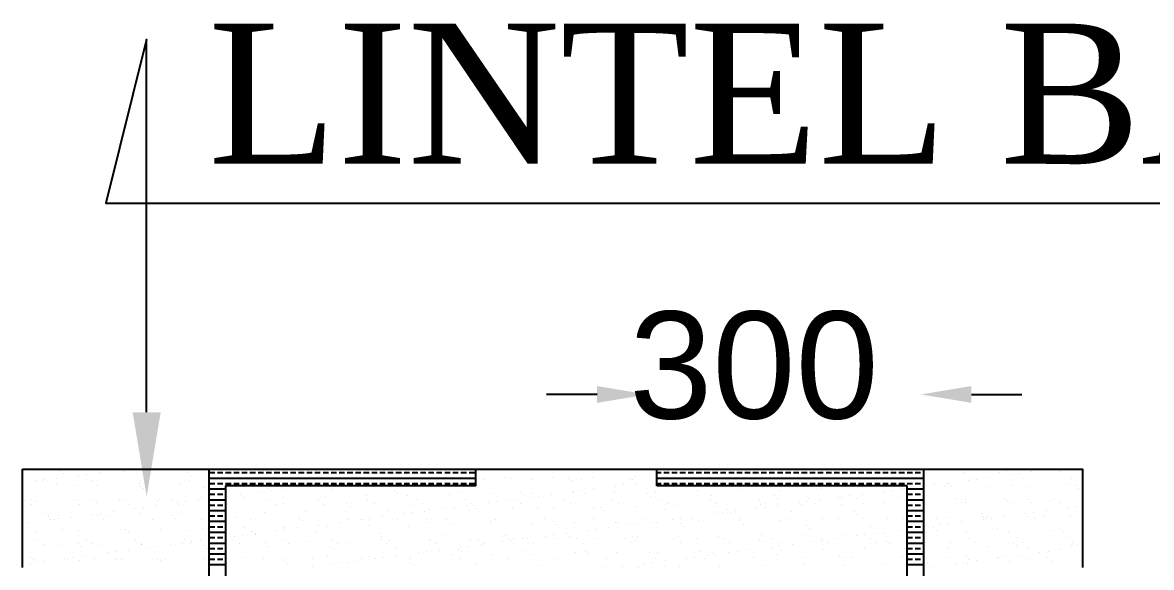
# Model space of a CAD drawing. Header units: metres. Extents: x -54 to 177, y -43 to 77.
# Drawn here: x 26.944 to 28.318, y 14.797 to 15.46 of the extents above; entities that cross this region are included whole.
import ezdxf

# ---------------------------------------------------------------- set-up
doc = ezdxf.new("R2010")
doc.units = ezdxf.units.M
doc.header["$LTSCALE"] = 2
doc.header["$MEASUREMENT"] = 0
doc.styles.add('B', font='romantic.ttf')
doc.styles.add('KOO', font='arial.ttf', dxfattribs={"height": 7})

# ---------------------------------------------------------------- blocks, each defined once
blk = doc.blocks.new('A$C64980A76')
at = {"color": 0}
for p, q in [((89.869, 71.888), (89.215, 71.888)), ((94.724, 71.888), (95.378, 71.888)), ((82.422, 70.919), (96.168, 70.919)), ((82.422, 69.644), (82.422, 70.919)), ((82.576, 70.897), (82.576, 70.897)), ((82.919, 70.903), (82.919, 70.903)), ((82.956, 70.868), (82.956, 70.868)), ((83.127, 70.917), (83.127, 70.917)), ((83.141, 70.84), (83.141, 70.84)), ((83.247, 70.854), (83.247, 70.854)), ((83.413, 70.876), (83.413, 70.876)), ((83.69, 70.913), (83.69, 70.913)), ((83.747, 70.885), (83.747, 70.885)), ((84.563, 70.878), (84.563, 70.878)), ((84.601, 70.843), (84.601, 70.843)), ((84.838, 70.919), (84.838, 49.45)), ((84.844, 70.875), (84.914, 70.875)), ((84.949, 70.875), (85.019, 70.875)), ((85.054, 70.875), (85.124, 70.875)), ((85.16, 70.875), (85.23, 70.875)), ((85.265, 70.875), (85.335, 70.875)), ((85.37, 70.875), (85.44, 70.875)), ((85.475, 70.875), (85.545, 70.875)), ((85.58, 70.875), (85.65, 70.875)), ((85.685, 70.875), (85.756, 70.875)), ((85.791, 70.875), (85.861, 70.875)), ((85.896, 70.875), (85.966, 70.875)), ((86.001, 70.875), (86.071, 70.875)), ((86.106, 70.875), (86.176, 70.875)), ((86.211, 70.875), (86.281, 70.875)), ((86.317, 70.875), (86.387, 70.875)), ((86.422, 70.875), (86.492, 70.875)), ((86.527, 70.875), (86.597, 70.875)), ((86.632, 70.875), (86.702, 70.875)), ((86.737, 70.875), (86.807, 70.875)), ((86.842, 70.875), (86.913, 70.875)), ((86.948, 70.875), (87.018, 70.875)), ((87.053, 70.875), (87.123, 70.875)), ((87.158, 70.875), (87.228, 70.875)), ((87.263, 70.875), (87.333, 70.875)), ((87.368, 70.875), (87.438, 70.875)), ((87.474, 70.875), (87.544, 70.875)), ((87.579, 70.875), (87.649, 70.875)), ((87.684, 70.875), (87.754, 70.875)), ((87.789, 70.875), (87.859, 70.875)), ((87.894, 70.875), (87.964, 70.875)), ((87.999, 70.875), (88.07, 70.875)), ((88.105, 70.875), (88.175, 70.875)), ((88.21, 70.875), (88.28, 70.875)), ((88.299, 70.703), (88.299, 70.919)), ((90.645, 70.703), (90.645, 70.919)), ((90.645, 70.875), (90.699, 70.875)), ((90.734, 70.875), (90.804, 70.875)), ((90.839, 70.875), (90.909, 70.875)), ((90.944, 70.875), (91.015, 70.875)), ((91.05, 70.875), (91.12, 70.875)), ((91.155, 70.875), (91.225, 70.875)), ((91.26, 70.875), (91.33, 70.875)), ((91.365, 70.875), (91.435, 70.875)), ((91.47, 70.875), (91.54, 70.875)), ((91.576, 70.875), (91.646, 70.875)), ((91.681, 70.875), (91.751, 70.875)), ((91.786, 70.875), (91.856, 70.875)), ((91.891, 70.875), (91.961, 70.875)), ((91.996, 70.875), (92.066, 70.875)), ((92.101, 70.875), (92.172, 70.875)), ((92.207, 70.875), (92.277, 70.875)), ((92.312, 70.875), (92.382, 70.875)), ((92.417, 70.875), (92.487, 70.875)), ((92.522, 70.875), (92.592, 70.875)), ((92.627, 70.875), (92.697, 70.875)), ((92.732, 70.875), (92.803, 70.875)), ((92.838, 70.875), (92.908, 70.875)), ((92.943, 70.875), (93.013, 70.875)), ((93.048, 70.875), (93.118, 70.875)), ((93.153, 70.875), (93.223, 70.875)), ((93.258, 70.875), (93.329, 70.875)), ((93.364, 70.875), (93.434, 70.875)), ((93.469, 70.875), (93.539, 70.875)), ((93.574, 70.875), (93.644, 70.875)), ((93.679, 70.875), (93.749, 70.875)), ((93.784, 70.875), (93.854, 70.875)), ((93.889, 70.875), (93.96, 70.875)), ((93.995, 70.875), (94.065, 70.875)), ((94.1, 70.875), (94.106, 70.875)), ((94.106, 49.45), (94.106, 70.919)), ((94.111, 70.884), (94.111, 70.884)), ((94.227, 70.914), (94.227, 70.914)), ((94.633, 70.882), (94.633, 70.882)), ((95.043, 70.907), (95.043, 70.907)), ((95.081, 70.872), (95.081, 70.872)), ((95.183, 70.902), (95.183, 70.902)), ((95.236, 70.848), (95.236, 70.848)), ((95.342, 70.862), (95.342, 70.862)), ((95.508, 70.884), (95.508, 70.884)), ((95.717, 70.908), (95.717, 70.908)), ((95.871, 70.889), (95.871, 70.889)), ((96.168, 69.644), (96.168, 70.919)), ((82.592, 70.768), (82.592, 70.768)), ((82.676, 70.774), (82.676, 70.774)), ((82.698, 70.782), (82.698, 70.782)), ((82.864, 70.804), (82.864, 70.804)), ((82.864, 70.715), (82.864, 70.715)), ((83.134, 70.706), (83.134, 70.706)), ((83.311, 70.775), (83.311, 70.775)), ((83.386, 70.713), (83.386, 70.713)), ((83.937, 70.732), (83.937, 70.732)), ((83.946, 70.776), (83.946, 70.776)), ((83.95, 70.699), (83.95, 70.699)), ((84.47, 70.739), (84.47, 70.739)), ((84.582, 70.778), (84.582, 70.778)), ((84.838, 70.805), (88.299, 70.805)), ((84.844, 70.735), (84.914, 70.735)), ((84.949, 70.735), (85.019, 70.735)), ((85.054, 70.735), (85.124, 70.735)), ((85.054, 70.703), (85.054, 49.45)), ((88.299, 70.703), (85.054, 70.703)), ((85.16, 70.735), (85.23, 70.735)), ((85.265, 70.735), (85.335, 70.735)), ((85.37, 70.735), (85.44, 70.735)), ((85.475, 70.735), (85.545, 70.735)), ((85.58, 70.735), (85.65, 70.735)), ((85.685, 70.735), (85.756, 70.735)), ((85.791, 70.735), (85.861, 70.735)), ((85.896, 70.735), (85.966, 70.735)), ((86.001, 70.735), (86.071, 70.735)), ((86.075, 70.698), (86.075, 70.698)), ((86.106, 70.735), (86.176, 70.735)), ((86.211, 70.735), (86.281, 70.735)), ((86.317, 70.735), (86.387, 70.735)), ((86.422, 70.735), (86.492, 70.735)), ((86.527, 70.735), (86.597, 70.735)), ((86.632, 70.735), (86.702, 70.735)), ((86.737, 70.735), (86.807, 70.735)), ((86.842, 70.735), (86.913, 70.735)), ((86.948, 70.735), (87.018, 70.735)), ((87.053, 70.735), (87.123, 70.735)), ((87.158, 70.735), (87.228, 70.735)), ((87.263, 70.735), (87.333, 70.735)), ((87.368, 70.735), (87.438, 70.735)), ((87.474, 70.735), (87.544, 70.735)), ((87.579, 70.735), (87.649, 70.735)), ((87.684, 70.735), (87.754, 70.735)), ((87.789, 70.735), (87.859, 70.735)), ((87.894, 70.735), (87.964, 70.735)), ((87.999, 70.735), (88.07, 70.735)), ((88.105, 70.735), (88.175, 70.735)), ((88.21, 70.735), (88.28, 70.735)), ((88.393, 70.785), (88.393, 70.785)), ((88.68, 70.81), (88.68, 70.81)), ((88.757, 70.805), (88.757, 70.805)), ((89.028, 70.786), (89.028, 70.786)), ((89.291, 70.812), (89.291, 70.812)), ((89.497, 70.803), (89.497, 70.803)), ((89.534, 70.768), (89.534, 70.768)), ((89.663, 70.787), (89.663, 70.787)), ((89.812, 70.809), (89.812, 70.809)), ((90.106, 70.701), (90.106, 70.701)), ((90.212, 70.715), (90.212, 70.715)), ((90.299, 70.788), (90.299, 70.788)), ((90.325, 70.785), (90.325, 70.785)), ((90.363, 70.829), (90.363, 70.829)), ((90.378, 70.737), (90.378, 70.737)), ((90.645, 70.805), (94.106, 70.805)), ((90.645, 70.735), (90.699, 70.735)), ((93.889, 70.703), (90.645, 70.703)), ((90.734, 70.735), (90.804, 70.735)), ((90.839, 70.735), (90.909, 70.735)), ((90.944, 70.735), (91.015, 70.735)), ((91.05, 70.735), (91.12, 70.735)), ((91.155, 70.735), (91.225, 70.735)), ((91.26, 70.735), (91.33, 70.735)), ((91.365, 70.735), (91.435, 70.735)), ((91.47, 70.735), (91.54, 70.735)), ((91.576, 70.735), (91.646, 70.735)), ((91.681, 70.735), (91.751, 70.735)), ((91.786, 70.735), (91.856, 70.735)), ((91.891, 70.735), (91.961, 70.735)), ((91.996, 70.735), (92.066, 70.735)), ((92.101, 70.735), (92.172, 70.735)), ((92.207, 70.735), (92.277, 70.735)), ((92.312, 70.735), (92.382, 70.735)), ((92.417, 70.735), (92.487, 70.735)), ((92.522, 70.735), (92.592, 70.735)), ((92.627, 70.735), (92.697, 70.735)), ((92.732, 70.735), (92.803, 70.735)), ((92.838, 70.735), (92.908, 70.735)), ((92.943, 70.735), (93.013, 70.735)), ((93.048, 70.735), (93.118, 70.735)), ((93.153, 70.735), (93.223, 70.735)), ((93.258, 70.735), (93.329, 70.735)), ((93.364, 70.735), (93.434, 70.735)), ((93.469, 70.735), (93.539, 70.735)), ((93.574, 70.735), (93.644, 70.735)), ((93.679, 70.735), (93.749, 70.735)), ((93.784, 70.735), (93.854, 70.735)), ((93.889, 70.735), (93.96, 70.735)), ((93.889, 49.45), (93.889, 70.703)), ((93.995, 70.735), (94.065, 70.735)), ((94.1, 70.735), (94.106, 70.735)), ((94.11, 70.795), (94.11, 70.795)), ((94.138, 70.704), (94.138, 70.704)), ((94.244, 70.718), (94.244, 70.718)), ((94.387, 70.693), (94.387, 70.693)), ((94.41, 70.739), (94.41, 70.739)), ((94.43, 70.728), (94.43, 70.728)), ((94.468, 70.693), (94.468, 70.693)), ((94.687, 70.776), (94.687, 70.776)), ((94.745, 70.796), (94.745, 70.796)), ((94.793, 70.79), (94.793, 70.79)), ((94.92, 70.7), (94.92, 70.7)), ((94.959, 70.812), (94.959, 70.812)), ((95.258, 70.71), (95.258, 70.71)), ((95.381, 70.797), (95.381, 70.797)), ((95.442, 70.697), (95.442, 70.697)), ((95.993, 70.717), (95.993, 70.717)), ((96.016, 70.798), (96.016, 70.798)), ((96.075, 70.703), (96.075, 70.703)), ((83.987, 70.664), (83.987, 70.664)), ((84.746, 70.548), (84.746, 70.548)), ((84.778, 70.681), (84.778, 70.681)), ((84.838, 70.664), (85.054, 70.664)), ((84.844, 70.594), (84.914, 70.594)), ((84.949, 70.594), (85.019, 70.594)), ((85.083, 70.568), (85.083, 70.568)), ((85.248, 70.59), (85.248, 70.59)), ((85.28, 70.555), (85.28, 70.555)), ((85.525, 70.626), (85.525, 70.626)), ((85.594, 70.674), (85.594, 70.674)), ((85.632, 70.64), (85.632, 70.64)), ((85.632, 70.639), (85.632, 70.639)), ((85.797, 70.662), (85.797, 70.662)), ((85.802, 70.552), (85.802, 70.552)), ((86.353, 70.572), (86.353, 70.572)), ((86.423, 70.656), (86.423, 70.656)), ((86.887, 70.579), (86.887, 70.579)), ((87.239, 70.649), (87.239, 70.649)), ((87.276, 70.614), (87.276, 70.614)), ((87.409, 70.576), (87.409, 70.576)), ((87.96, 70.596), (87.96, 70.596)), ((88.067, 70.631), (88.067, 70.631)), ((88.494, 70.603), (88.494, 70.603)), ((88.883, 70.624), (88.883, 70.624)), ((88.921, 70.589), (88.921, 70.589)), ((89.008, 70.556), (89.008, 70.556)), ((89.015, 70.601), (89.015, 70.601)), ((89.114, 70.57), (89.114, 70.57)), ((89.28, 70.592), (89.28, 70.592)), ((89.557, 70.629), (89.557, 70.629)), ((89.566, 70.62), (89.566, 70.62)), ((89.663, 70.643), (89.663, 70.643)), ((89.712, 70.606), (89.712, 70.606)), ((89.829, 70.665), (89.829, 70.665)), ((90.1, 70.627), (90.1, 70.627)), ((90.528, 70.599), (90.528, 70.599)), ((90.565, 70.564), (90.565, 70.564)), ((90.622, 70.625), (90.622, 70.625)), ((91.173, 70.645), (91.173, 70.645)), ((91.356, 70.581), (91.356, 70.581)), ((91.707, 70.651), (91.707, 70.651)), ((92.172, 70.574), (92.172, 70.574)), ((92.229, 70.649), (92.229, 70.649)), ((92.78, 70.669), (92.78, 70.669)), ((93.001, 70.556), (93.001, 70.556)), ((93.04, 70.559), (93.04, 70.559)), ((93.146, 70.573), (93.146, 70.573)), ((93.312, 70.595), (93.312, 70.595)), ((93.314, 70.676), (93.314, 70.676)), ((93.589, 70.631), (93.589, 70.631)), ((93.695, 70.645), (93.695, 70.645)), ((93.817, 70.549), (93.817, 70.549)), ((93.836, 70.673), (93.836, 70.673)), ((93.861, 70.667), (93.861, 70.667)), ((93.889, 70.664), (94.106, 70.664)), ((93.889, 70.594), (93.96, 70.594)), ((93.995, 70.594), (94.065, 70.594)), ((94.1, 70.594), (94.106, 70.594)), ((96.112, 70.668), (96.112, 70.668)), ((82.445, 70.515), (82.445, 70.515)), ((82.52, 70.527), (82.52, 70.527)), ((82.531, 70.461), (82.531, 70.461)), ((82.589, 70.504), (82.589, 70.504)), ((83.08, 70.517), (83.08, 70.517)), ((83.14, 70.524), (83.14, 70.524)), ((83.166, 70.462), (83.166, 70.462)), ((83.337, 70.52), (83.337, 70.52)), ((83.374, 70.485), (83.374, 70.485)), ((83.674, 70.531), (83.674, 70.531)), ((83.715, 70.518), (83.715, 70.518)), ((83.801, 70.463), (83.801, 70.463)), ((83.878, 70.409), (83.878, 70.409)), ((83.984, 70.423), (83.984, 70.423)), ((84.15, 70.445), (84.15, 70.445)), ((84.165, 70.502), (84.165, 70.502)), ((84.195, 70.528), (84.195, 70.528)), ((84.351, 70.519), (84.351, 70.519)), ((84.427, 70.482), (84.427, 70.482)), ((84.437, 70.464), (84.437, 70.464)), ((84.533, 70.496), (84.533, 70.496)), ((84.699, 70.517), (84.699, 70.517)), ((84.838, 70.524), (85.054, 70.524)), ((84.844, 70.454), (84.914, 70.454)), ((84.949, 70.454), (85.019, 70.454)), ((85.072, 70.465), (85.072, 70.465)), ((85.621, 70.521), (85.621, 70.521)), ((85.707, 70.466), (85.707, 70.466)), ((85.809, 70.477), (85.809, 70.477)), ((86.256, 70.522), (86.256, 70.522)), ((86.342, 70.468), (86.342, 70.468)), ((86.626, 70.47), (86.626, 70.47)), ((86.663, 70.435), (86.663, 70.435)), ((86.892, 70.523), (86.892, 70.523)), ((86.978, 70.469), (86.978, 70.469)), ((87.454, 70.452), (87.454, 70.452)), ((87.527, 70.525), (87.527, 70.525)), ((87.613, 70.47), (87.613, 70.47)), ((87.697, 70.395), (87.697, 70.395)), ((87.91, 70.412), (87.91, 70.412)), ((88.016, 70.426), (88.016, 70.426)), ((88.162, 70.526), (88.162, 70.526)), ((88.182, 70.448), (88.182, 70.448)), ((88.248, 70.471), (88.248, 70.471)), ((88.27, 70.445), (88.27, 70.445)), ((88.308, 70.41), (88.308, 70.41)), ((88.459, 70.484), (88.459, 70.484)), ((88.565, 70.498), (88.565, 70.498)), ((88.731, 70.52), (88.731, 70.52)), ((88.769, 70.412), (88.769, 70.412)), ((88.797, 70.527), (88.797, 70.527)), ((88.883, 70.472), (88.883, 70.472)), ((89.098, 70.427), (89.098, 70.427)), ((89.303, 70.419), (89.303, 70.419)), ((89.433, 70.528), (89.433, 70.528)), ((89.519, 70.473), (89.519, 70.473)), ((89.825, 70.416), (89.825, 70.416)), ((89.915, 70.42), (89.915, 70.42)), ((90.068, 70.529), (90.068, 70.529)), ((90.154, 70.474), (90.154, 70.474)), ((90.376, 70.436), (90.376, 70.436)), ((90.703, 70.53), (90.703, 70.53)), ((90.743, 70.402), (90.743, 70.402)), ((90.789, 70.476), (90.789, 70.476)), ((90.91, 70.443), (90.91, 70.443)), ((91.338, 70.532), (91.338, 70.532)), ((91.424, 70.477), (91.424, 70.477)), ((91.432, 70.44), (91.432, 70.44)), ((91.559, 70.395), (91.559, 70.395)), ((91.941, 70.414), (91.941, 70.414)), ((91.973, 70.533), (91.973, 70.533)), ((91.983, 70.46), (91.983, 70.46)), ((92.048, 70.428), (92.048, 70.428)), ((92.059, 70.478), (92.059, 70.478)), ((92.21, 70.539), (92.21, 70.539)), ((92.213, 70.45), (92.213, 70.45)), ((92.491, 70.487), (92.491, 70.487)), ((92.517, 70.467), (92.517, 70.467)), ((92.597, 70.501), (92.597, 70.501)), ((92.609, 70.534), (92.609, 70.534)), ((92.695, 70.479), (92.695, 70.479)), ((92.763, 70.523), (92.763, 70.523)), ((93.039, 70.464), (93.039, 70.464)), ((93.244, 70.535), (93.244, 70.535)), ((93.33, 70.48), (93.33, 70.48)), ((93.59, 70.484), (93.59, 70.484)), ((93.854, 70.514), (93.854, 70.514)), ((93.879, 70.536), (93.879, 70.536)), ((93.889, 70.524), (94.106, 70.524)), ((93.889, 70.454), (93.96, 70.454)), ((93.995, 70.454), (94.065, 70.454)), ((94.1, 70.454), (94.106, 70.454)), ((94.124, 70.491), (94.124, 70.491)), ((94.514, 70.537), (94.514, 70.537)), ((94.6, 70.483), (94.6, 70.483)), ((94.645, 70.531), (94.645, 70.531)), ((94.645, 70.489), (94.645, 70.489)), ((95.15, 70.539), (95.15, 70.539)), ((95.196, 70.508), (95.196, 70.508)), ((95.236, 70.484), (95.236, 70.484)), ((95.461, 70.523), (95.461, 70.523)), ((95.499, 70.489), (95.499, 70.489)), ((95.73, 70.515), (95.73, 70.515)), ((95.785, 70.54), (95.785, 70.54)), ((95.871, 70.485), (95.871, 70.485)), ((95.973, 70.417), (95.973, 70.417)), ((96.079, 70.431), (96.079, 70.431)), ((82.723, 70.341), (82.723, 70.341)), ((82.761, 70.306), (82.761, 70.306)), ((82.78, 70.265), (82.78, 70.265)), ((82.841, 70.263), (82.841, 70.263)), ((82.877, 70.322), (82.877, 70.322)), ((82.886, 70.279), (82.886, 70.279)), ((83.052, 70.3), (83.052, 70.3)), ((83.329, 70.337), (83.329, 70.337)), ((83.398, 70.32), (83.398, 70.32)), ((83.435, 70.351), (83.435, 70.351)), ((83.476, 70.264), (83.476, 70.264)), ((83.552, 70.323), (83.552, 70.323)), ((83.601, 70.373), (83.601, 70.373)), ((83.949, 70.339), (83.949, 70.339)), ((84.111, 70.266), (84.111, 70.266)), ((84.368, 70.316), (84.368, 70.316)), ((84.406, 70.281), (84.406, 70.281)), ((84.483, 70.346), (84.483, 70.346)), ((84.746, 70.267), (84.746, 70.267)), ((84.838, 70.384), (85.054, 70.384)), ((84.844, 70.314), (84.914, 70.314)), ((84.949, 70.314), (85.019, 70.314)), ((85.196, 70.298), (85.196, 70.298)), ((85.382, 70.268), (85.382, 70.268)), ((85.556, 70.364), (85.556, 70.364)), ((86.012, 70.291), (86.012, 70.291)), ((86.017, 70.269), (86.017, 70.269)), ((86.05, 70.256), (86.05, 70.256)), ((86.09, 70.37), (86.09, 70.37)), ((86.612, 70.368), (86.612, 70.368)), ((86.652, 70.27), (86.652, 70.27)), ((86.812, 70.267), (86.812, 70.267)), ((86.841, 70.273), (86.841, 70.273)), ((86.918, 70.281), (86.918, 70.281)), ((87.084, 70.303), (87.084, 70.303)), ((87.163, 70.388), (87.163, 70.388)), ((87.287, 70.271), (87.287, 70.271)), ((87.361, 70.34), (87.361, 70.34)), ((87.467, 70.354), (87.467, 70.354)), ((87.633, 70.375), (87.633, 70.375)), ((87.657, 70.266), (87.657, 70.266)), ((87.922, 70.273), (87.922, 70.273)), ((88.219, 70.392), (88.219, 70.392)), ((88.558, 70.274), (88.558, 70.274)), ((89.193, 70.275), (89.193, 70.275)), ((89.828, 70.276), (89.828, 70.276)), ((89.952, 70.385), (89.952, 70.385)), ((90.463, 70.277), (90.463, 70.277)), ((90.843, 70.27), (90.843, 70.27)), ((90.949, 70.284), (90.949, 70.284)), ((91.099, 70.278), (91.099, 70.278)), ((91.115, 70.306), (91.115, 70.306)), ((91.186, 70.252), (91.186, 70.252)), ((91.392, 70.342), (91.392, 70.342)), ((91.499, 70.356), (91.499, 70.356)), ((91.597, 70.36), (91.597, 70.36)), ((91.664, 70.378), (91.664, 70.378)), ((91.72, 70.258), (91.72, 70.258)), ((91.734, 70.279), (91.734, 70.279)), ((92.242, 70.256), (92.242, 70.256)), ((92.369, 70.281), (92.369, 70.281)), ((92.387, 70.377), (92.387, 70.377)), ((92.793, 70.276), (92.793, 70.276)), ((93.004, 70.282), (93.004, 70.282)), ((93.204, 70.37), (93.204, 70.37)), ((93.241, 70.335), (93.241, 70.335)), ((93.327, 70.283), (93.327, 70.283)), ((93.64, 70.283), (93.64, 70.283)), ((93.848, 70.28), (93.848, 70.28)), ((93.889, 70.384), (94.106, 70.384)), ((93.889, 70.314), (93.96, 70.314)), ((93.995, 70.314), (94.065, 70.314)), ((94.1, 70.314), (94.106, 70.314)), ((94.275, 70.284), (94.275, 70.284)), ((94.399, 70.3), (94.399, 70.3)), ((94.848, 70.344), (94.848, 70.344)), ((94.875, 70.273), (94.875, 70.273)), ((94.886, 70.31), (94.886, 70.31)), ((94.91, 70.285), (94.91, 70.285)), ((94.933, 70.307), (94.933, 70.307)), ((94.981, 70.287), (94.981, 70.287)), ((95.147, 70.308), (95.147, 70.308)), ((95.424, 70.345), (95.424, 70.345)), ((95.455, 70.304), (95.455, 70.304)), ((95.53, 70.359), (95.53, 70.359)), ((95.545, 70.286), (95.545, 70.286)), ((95.676, 70.326), (95.676, 70.326)), ((95.696, 70.381), (95.696, 70.381)), ((96.006, 70.324), (96.006, 70.324)), ((82.503, 70.228), (82.503, 70.228)), ((82.602, 70.111), (82.602, 70.111)), ((82.938, 70.144), (82.938, 70.144)), ((83.152, 70.131), (83.152, 70.131)), ((83.686, 70.138), (83.686, 70.138)), ((83.755, 70.137), (83.755, 70.137)), ((83.792, 70.102), (83.792, 70.102)), ((84.208, 70.135), (84.208, 70.135)), ((84.583, 70.119), (84.583, 70.119)), ((84.759, 70.155), (84.759, 70.155)), ((84.838, 70.244), (85.054, 70.244)), ((84.838, 70.103), (85.054, 70.103)), ((84.844, 70.174), (84.914, 70.174)), ((84.949, 70.174), (85.019, 70.174)), ((85.293, 70.162), (85.293, 70.162)), ((85.399, 70.112), (85.399, 70.112)), ((85.713, 70.123), (85.713, 70.123)), ((85.815, 70.159), (85.815, 70.159)), ((85.82, 70.137), (85.82, 70.137)), ((85.986, 70.159), (85.986, 70.159)), ((86.263, 70.195), (86.263, 70.195)), ((86.366, 70.179), (86.366, 70.179)), ((86.369, 70.209), (86.369, 70.209)), ((86.535, 70.231), (86.535, 70.231)), ((86.9, 70.186), (86.9, 70.186)), ((87.422, 70.183), (87.422, 70.183)), ((87.695, 70.231), (87.695, 70.231)), ((87.973, 70.203), (87.973, 70.203)), ((88.485, 70.248), (88.485, 70.248)), ((88.507, 70.21), (88.507, 70.21)), ((89.028, 70.208), (89.028, 70.208)), ((89.301, 70.241), (89.301, 70.241)), ((89.339, 70.206), (89.339, 70.206)), ((89.579, 70.227), (89.579, 70.227)), ((89.745, 70.125), (89.745, 70.125)), ((89.851, 70.139), (89.851, 70.139)), ((90.017, 70.161), (90.017, 70.161)), ((90.113, 70.234), (90.113, 70.234)), ((90.13, 70.223), (90.13, 70.223)), ((90.294, 70.198), (90.294, 70.198)), ((90.4, 70.212), (90.4, 70.212)), ((90.566, 70.233), (90.566, 70.233)), ((90.635, 70.232), (90.635, 70.232)), ((90.946, 70.216), (90.946, 70.216)), ((90.984, 70.181), (90.984, 70.181)), ((91.774, 70.197), (91.774, 70.197)), ((92.59, 70.19), (92.59, 70.19)), ((92.628, 70.156), (92.628, 70.156)), ((93.419, 70.172), (93.419, 70.172)), ((93.777, 70.128), (93.777, 70.128)), ((93.883, 70.142), (93.883, 70.142)), ((93.889, 70.244), (94.106, 70.244)), ((93.889, 70.174), (93.96, 70.174)), ((93.889, 70.103), (94.106, 70.103)), ((93.995, 70.174), (94.065, 70.174)), ((94.1, 70.174), (94.106, 70.174)), ((94.235, 70.165), (94.235, 70.165)), ((94.273, 70.131), (94.273, 70.131)), ((94.326, 70.2), (94.326, 70.2)), ((94.432, 70.214), (94.432, 70.214)), ((94.598, 70.236), (94.598, 70.236)), ((95.063, 70.147), (95.063, 70.147)), ((95.209, 70.115), (95.209, 70.115)), ((95.743, 70.122), (95.743, 70.122)), ((95.879, 70.14), (95.879, 70.14)), ((95.917, 70.106), (95.917, 70.106)), ((82.61, 70.005), (82.61, 70.005)), ((83.141, 69.958), (83.141, 69.958)), ((83.245, 70.006), (83.245, 70.006)), ((83.88, 70.007), (83.88, 70.007)), ((84.515, 70.008), (84.515, 70.008)), ((84.615, 69.978), (84.615, 69.978)), ((84.722, 69.992), (84.722, 69.992)), ((84.838, 69.963), (85.054, 69.963)), ((84.844, 70.033), (84.914, 70.033)), ((84.949, 70.033), (85.019, 70.033)), ((85.151, 70.009), (85.151, 70.009)), ((85.164, 70.05), (85.164, 70.05)), ((85.271, 70.064), (85.271, 70.064)), ((85.436, 70.086), (85.436, 70.086)), ((85.437, 70.077), (85.437, 70.077)), ((85.569, 69.97), (85.569, 69.97)), ((85.786, 70.01), (85.786, 70.01)), ((85.872, 69.956), (85.872, 69.956)), ((86.103, 69.977), (86.103, 69.977)), ((86.227, 70.094), (86.227, 70.094)), ((86.421, 70.012), (86.421, 70.012)), ((86.507, 69.957), (86.507, 69.957)), ((86.625, 69.975), (86.625, 69.975)), ((87.044, 70.087), (87.044, 70.087)), ((87.056, 70.013), (87.056, 70.013)), ((87.081, 70.052), (87.081, 70.052)), ((87.142, 69.958), (87.142, 69.958)), ((87.176, 69.995), (87.176, 69.995)), ((87.692, 70.014), (87.692, 70.014)), ((87.71, 70.001), (87.71, 70.001)), ((87.778, 69.959), (87.778, 69.959)), ((87.872, 70.069), (87.872, 70.069)), ((88.231, 69.999), (88.231, 69.999)), ((88.327, 70.015), (88.327, 70.015)), ((88.413, 69.96), (88.413, 69.96)), ((88.647, 69.981), (88.647, 69.981)), ((88.688, 70.062), (88.688, 70.062)), ((88.726, 70.027), (88.726, 70.027)), ((88.753, 69.995), (88.753, 69.995)), ((88.782, 70.019), (88.782, 70.019)), ((88.919, 70.017), (88.919, 70.017)), ((88.962, 70.016), (88.962, 70.016)), ((89.048, 69.961), (89.048, 69.961)), ((89.196, 70.053), (89.196, 70.053)), ((89.302, 70.067), (89.302, 70.067)), ((89.316, 70.026), (89.316, 70.026)), ((89.468, 70.089), (89.468, 70.089)), ((89.516, 70.044), (89.516, 70.044)), ((89.597, 70.017), (89.597, 70.017)), ((89.683, 69.963), (89.683, 69.963)), ((89.838, 70.023), (89.838, 70.023)), ((90.232, 70.018), (90.232, 70.018)), ((90.319, 69.964), (90.319, 69.964)), ((90.333, 70.036), (90.333, 70.036)), ((90.37, 70.002), (90.37, 70.002)), ((90.389, 70.043), (90.389, 70.043)), ((90.868, 70.02), (90.868, 70.02)), ((90.923, 70.05), (90.923, 70.05)), ((90.954, 69.965), (90.954, 69.965)), ((91.161, 70.018), (91.161, 70.018)), ((91.445, 70.047), (91.445, 70.047)), ((91.503, 70.021), (91.503, 70.021)), ((91.589, 69.966), (91.589, 69.966)), ((91.977, 70.011), (91.977, 70.011)), ((91.996, 70.067), (91.996, 70.067)), ((92.015, 69.977), (92.015, 69.977)), ((92.138, 70.022), (92.138, 70.022)), ((92.224, 69.967), (92.224, 69.967)), ((92.53, 70.074), (92.53, 70.074)), ((92.679, 69.983), (92.679, 69.983)), ((92.773, 70.023), (92.773, 70.023)), ((92.785, 69.997), (92.785, 69.997)), ((92.805, 69.993), (92.805, 69.993)), ((92.859, 69.968), (92.859, 69.968)), ((92.951, 70.019), (92.951, 70.019)), ((93.052, 70.071), (93.052, 70.071)), ((93.228, 70.056), (93.228, 70.056)), ((93.334, 70.07), (93.334, 70.07)), ((93.409, 70.024), (93.409, 70.024)), ((93.495, 69.969), (93.495, 69.969)), ((93.5, 70.091), (93.5, 70.091)), ((93.602, 70.091), (93.602, 70.091)), ((93.622, 69.986), (93.622, 69.986)), ((93.889, 70.033), (93.96, 70.033)), ((93.889, 69.963), (94.106, 69.963)), ((93.995, 70.033), (94.065, 70.033)), ((94.1, 70.033), (94.106, 70.033)), ((94.13, 69.971), (94.13, 69.971)), ((94.136, 70.098), (94.136, 70.098)), ((94.45, 69.968), (94.45, 69.968)), ((94.658, 70.096), (94.658, 70.096)), ((94.679, 70.027), (94.679, 70.027)), ((94.765, 69.972), (94.765, 69.972)), ((95.266, 69.961), (95.266, 69.961)), ((95.314, 70.028), (95.314, 70.028)), ((95.4, 69.973), (95.4, 69.973)), ((95.95, 70.029), (95.95, 70.029)), ((96.036, 69.974), (96.036, 69.974)), ((82.696, 69.95), (82.696, 69.95)), ((82.889, 69.929), (82.889, 69.929)), ((83.179, 69.923), (83.179, 69.923)), ((83.331, 69.951), (83.331, 69.951)), ((83.411, 69.926), (83.411, 69.926)), ((83.517, 69.834), (83.517, 69.834)), ((83.623, 69.848), (83.623, 69.848)), ((83.789, 69.869), (83.789, 69.869)), ((83.962, 69.946), (83.962, 69.946)), ((83.966, 69.952), (83.966, 69.952)), ((83.97, 69.94), (83.97, 69.94)), ((84.066, 69.906), (84.066, 69.906)), ((84.172, 69.92), (84.172, 69.92)), ((84.338, 69.942), (84.338, 69.942)), ((84.496, 69.953), (84.496, 69.953)), ((84.601, 69.953), (84.601, 69.953)), ((84.786, 69.933), (84.786, 69.933)), ((84.824, 69.898), (84.824, 69.898)), ((84.838, 69.823), (85.054, 69.823)), ((84.844, 69.893), (84.914, 69.893)), ((84.949, 69.893), (85.019, 69.893)), ((85.237, 69.954), (85.237, 69.954)), ((85.614, 69.915), (85.614, 69.915)), ((86.431, 69.908), (86.431, 69.908)), ((86.468, 69.873), (86.468, 69.873)), ((87.259, 69.89), (87.259, 69.89)), ((87.549, 69.836), (87.549, 69.836)), ((87.655, 69.85), (87.655, 69.85)), ((87.821, 69.872), (87.821, 69.872)), ((87.985, 69.81), (87.985, 69.81)), ((88.075, 69.883), (88.075, 69.883)), ((88.098, 69.908), (88.098, 69.908)), ((88.113, 69.848), (88.113, 69.848)), ((88.204, 69.922), (88.204, 69.922)), ((88.37, 69.944), (88.37, 69.944)), ((88.519, 69.817), (88.519, 69.817)), ((88.903, 69.864), (88.903, 69.864)), ((89.041, 69.815), (89.041, 69.815)), ((89.592, 69.834), (89.592, 69.834)), ((89.72, 69.857), (89.72, 69.857)), ((89.757, 69.823), (89.757, 69.823)), ((90.126, 69.841), (90.126, 69.841)), ((90.548, 69.839), (90.548, 69.839)), ((90.648, 69.839), (90.648, 69.839)), ((91.199, 69.859), (91.199, 69.859)), ((91.364, 69.832), (91.364, 69.832)), ((91.58, 69.839), (91.58, 69.839)), ((91.687, 69.853), (91.687, 69.853)), ((91.733, 69.865), (91.733, 69.865)), ((91.852, 69.875), (91.852, 69.875)), ((92.13, 69.911), (92.13, 69.911)), ((92.192, 69.814), (92.192, 69.814)), ((92.236, 69.925), (92.236, 69.925)), ((92.255, 69.863), (92.255, 69.863)), ((92.402, 69.947), (92.402, 69.947)), ((92.806, 69.883), (92.806, 69.883)), ((93.339, 69.889), (93.339, 69.889)), ((93.659, 69.952), (93.659, 69.952)), ((93.861, 69.887), (93.861, 69.887)), ((93.889, 69.893), (93.96, 69.893)), ((93.889, 69.823), (94.106, 69.823)), ((93.995, 69.893), (94.065, 69.893)), ((94.1, 69.893), (94.106, 69.893)), ((94.412, 69.907), (94.412, 69.907)), ((94.946, 69.914), (94.946, 69.914)), ((95.304, 69.927), (95.304, 69.927)), ((95.468, 69.911), (95.468, 69.911)), ((95.612, 69.841), (95.612, 69.841)), ((95.718, 69.855), (95.718, 69.855)), ((95.884, 69.877), (95.884, 69.877)), ((96.019, 69.931), (96.019, 69.931)), ((96.094, 69.943), (96.094, 69.943)), ((96.161, 69.914), (96.161, 69.914)), ((82.525, 69.703), (82.525, 69.703)), ((82.528, 69.779), (82.528, 69.779)), ((82.566, 69.744), (82.566, 69.744)), ((82.614, 69.718), (82.614, 69.718)), ((82.691, 69.725), (82.691, 69.725)), ((82.968, 69.761), (82.968, 69.761)), ((83.005, 69.753), (83.005, 69.753)), ((83.074, 69.775), (83.074, 69.775)), ((83.165, 69.738), (83.165, 69.738)), ((83.24, 69.797), (83.24, 69.797)), ((83.357, 69.761), (83.357, 69.761)), ((83.641, 69.754), (83.641, 69.754)), ((83.699, 69.745), (83.699, 69.745)), ((84.173, 69.754), (84.173, 69.754)), ((84.21, 69.719), (84.21, 69.719)), ((84.221, 69.742), (84.221, 69.742)), ((84.276, 69.755), (84.276, 69.755)), ((84.772, 69.762), (84.772, 69.762)), ((84.838, 69.683), (85.054, 69.683)), ((84.844, 69.753), (84.914, 69.753)), ((84.949, 69.753), (85.019, 69.753)), ((85.306, 69.769), (85.306, 69.769)), ((85.546, 69.757), (85.546, 69.757)), ((85.817, 69.729), (85.817, 69.729)), ((85.828, 69.766), (85.828, 69.766)), ((85.855, 69.694), (85.855, 69.694)), ((86.182, 69.758), (86.182, 69.758)), ((86.379, 69.786), (86.379, 69.786)), ((86.451, 69.692), (86.451, 69.692)), ((86.557, 69.706), (86.557, 69.706)), ((86.646, 69.71), (86.646, 69.71)), ((86.723, 69.727), (86.723, 69.727)), ((86.817, 69.759), (86.817, 69.759)), ((86.913, 69.793), (86.913, 69.793)), ((87, 69.764), (87, 69.764)), ((87.106, 69.778), (87.106, 69.778)), ((87.272, 69.8), (87.272, 69.8)), ((87.434, 69.79), (87.434, 69.79)), ((87.452, 69.761), (87.452, 69.761)), ((87.462, 69.703), (87.462, 69.703)), ((87.499, 69.669), (87.499, 69.669)), ((88.087, 69.762), (88.087, 69.762)), ((88.29, 69.685), (88.29, 69.685)), ((88.722, 69.763), (88.722, 69.763)), ((89.106, 69.678), (89.106, 69.678)), ((89.358, 69.764), (89.358, 69.764)), ((89.993, 69.765), (89.993, 69.765)), ((90.482, 69.694), (90.482, 69.694)), ((90.588, 69.708), (90.588, 69.708)), ((90.628, 69.766), (90.628, 69.766)), ((90.754, 69.73), (90.754, 69.73)), ((91.031, 69.767), (91.031, 69.767)), ((91.138, 69.781), (91.138, 69.781)), ((91.263, 69.768), (91.263, 69.768)), ((91.303, 69.802), (91.303, 69.802)), ((91.402, 69.798), (91.402, 69.798)), ((91.899, 69.769), (91.899, 69.769)), ((92.009, 69.674), (92.009, 69.674)), ((92.534, 69.77), (92.534, 69.77)), ((92.543, 69.681), (92.543, 69.681)), ((93.009, 69.807), (93.009, 69.807)), ((93.046, 69.773), (93.046, 69.773)), ((93.064, 69.678), (93.064, 69.678)), ((93.169, 69.771), (93.169, 69.771)), ((93.615, 69.698), (93.615, 69.698)), ((93.804, 69.772), (93.804, 69.772)), ((93.837, 69.789), (93.837, 69.789)), ((93.889, 69.753), (93.96, 69.753)), ((93.889, 69.683), (94.106, 69.683)), ((93.995, 69.753), (94.065, 69.753)), ((94.1, 69.753), (94.106, 69.753)), ((94.149, 69.705), (94.149, 69.705)), ((94.44, 69.773), (94.44, 69.773)), ((94.514, 69.697), (94.514, 69.697)), ((94.62, 69.711), (94.62, 69.711)), ((94.653, 69.782), (94.653, 69.782)), ((94.671, 69.703), (94.671, 69.703)), ((94.691, 69.748), (94.691, 69.748)), ((94.786, 69.733), (94.786, 69.733)), ((95.063, 69.769), (95.063, 69.769)), ((95.075, 69.774), (95.075, 69.774)), ((95.169, 69.783), (95.169, 69.783)), ((95.222, 69.722), (95.222, 69.722)), ((95.335, 69.805), (95.335, 69.805)), ((95.481, 69.764), (95.481, 69.764)), ((95.71, 69.776), (95.71, 69.776)), ((95.756, 69.729), (95.756, 69.729)), ((86.174, 69.655), (86.174, 69.655)), ((89.935, 69.66), (89.935, 69.66)), ((90.205, 69.658), (90.205, 69.658)), ((90.402, 69.65), (90.402, 69.65)), ((90.751, 69.653), (90.751, 69.653)), ((90.936, 69.657), (90.936, 69.657)), ((91.458, 69.654), (91.458, 69.654)), ((94.237, 69.66), (94.237, 69.66))]:
    blk.add_line(p, q, dxfattribs=at)
blk.add_lwpolyline([(84.03, 71.657), (84.03, 76.488), (83.5, 74.365), (102.397, 74.365)], dxfattribs=at)
for points in [[(89.869, 71.997), (89.869, 71.779), (90.524, 71.888)], [(94.724, 71.997), (94.724, 71.779), (94.07, 71.888)], [(84.212, 71.657), (84.03, 70.566), (83.849, 71.657)]]:
    blk.add_solid(points, dxfattribs=at)
at = {"color": 0, "style": 'B'}
blk.add_text('LINTEL BAND', height=1.8132, dxfattribs=at).set_placement((84.828, 74.879))
at = {"color": 0, "insert": (91.904, 72.26), "char_height": 1.3882, "attachment_point": 5, "style": 'KOO'}
blk.add_mtext('\\A1;300', dxfattribs=at)

msp = doc.modelspace()

# ---------------------------------------------------------------- block references
at = {"xscale": 0.0939071323985137, "yscale": 0.0939071323985137, "zscale": 0.0939071323985137, "rotation": 359.9999780247499}
msp.add_blockref('A$C64980A76', (19.2037, 8.257), dxfattribs=at)

doc.saveas('drawing.dxf')
